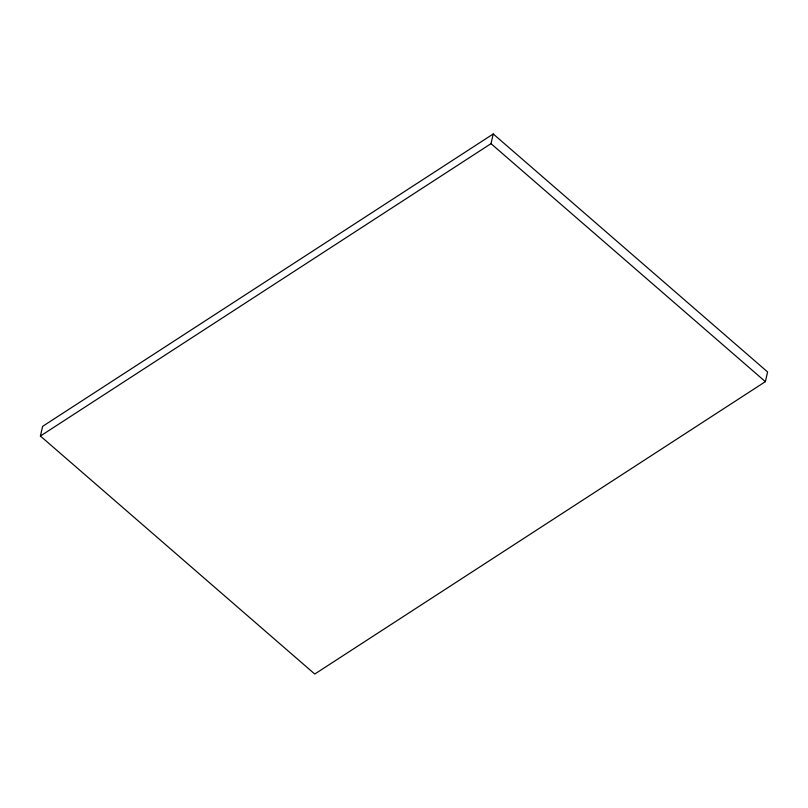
<?xml version="1.0" encoding="UTF-8"?>
<svg xmlns="http://www.w3.org/2000/svg" width="808" height="808" viewBox="0 0 808 808"><rect width="100%" height="100%" fill="white"/><g stroke="black" fill="none" stroke-linecap="round" stroke-linejoin="round"><path stroke-width="1.21" d="M40.4 436.037L42.632 426.351L493.244 133.966L767.6 371.963L765.368 381.649L314.756 674.034L40.4 436.037L491.011 143.652L493.244 133.966M491.011 143.652L765.368 381.649"/></g></svg>
